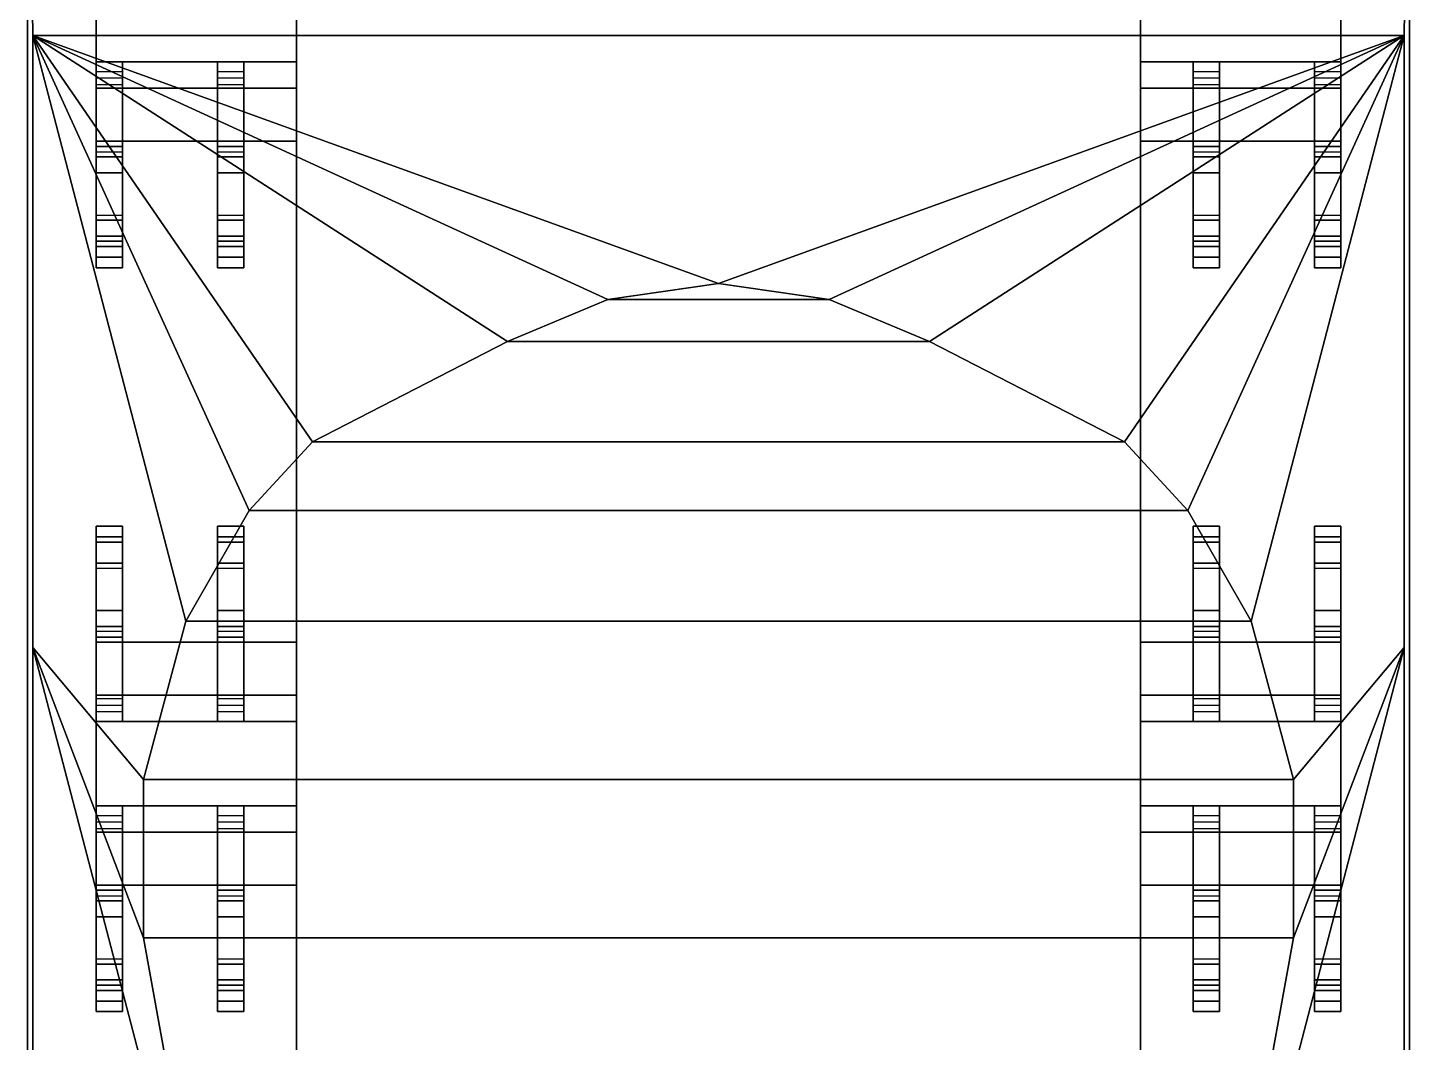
# Model space of a CAD drawing. Extents: x -1.31 to 1.31, y -3.08 to 2.74.
# Drawn here: x -1.31 to 1.31, y -0.358 to 1.565 of the extents above; entities that cross this region are included whole.
import ezdxf

# ---------------------------------------------------------------- set-up
doc = ezdxf.new("R2010")
doc.units = 0
doc.layers.get('0').update_dxf_attribs({"linetype": 'CONTINUOUS'})
doc.layers.add('BOGIE', color=5, linetype='CONTINUOUS')

msp = doc.modelspace()

# ---------------------------------------------------------------- linework, layer by layer
for points in [[(-1.31, 2.28, 1.12), (-1.31, -2.85, 1.12), (-1.3, -2.75, 1.4), (-1.3, 1.55, 1.79)], [(1.31, 2.28, 1.12), (-1.31, 2.28, 1.12), (-1.3, 1.55, 1.79), (1.3, 1.55, 1.79)], [(-0.8, 2.28, 1.12), (-0.8, -2.85, 1.12), (-1.31, -2.85, 1.12), (-1.31, 2.28, 1.12)], [(-0.8, 2.28, 0.45), (-0.8, -2.47, 0.45), (-0.8, -2.47, 1.12), (-0.8, 2.28, 1.12)], [(0.8, 2.28, 0.45), (0.8, -2.47, 0.45), (-0.8, -2.47, 0.45), (-0.8, 2.28, 0.45)], [(0.8, -2.47, 1.12), (0.8, -2.47, 0.45), (0.8, 2.28, 0.45), (0.8, 2.28, 1.12)], [(1.31, 2.28, 1.12), (1.31, -2.85, 1.12), (0.8, -2.85, 1.12), (0.8, 2.28, 1.12)], [(1.3, -2.75, 1.4), (1.31, -2.85, 1.12), (1.31, 2.28, 1.12), (1.3, 1.55, 1.79)], [(-1.3, 1.55, 1.79), (-1.3, -2.75, 1.4), (-1.3, -2.75, 1.4), (-1.3, 0.39, 1.79)], [(0, 1.08, 1.79), (0, 1.08, 1.79), (1.3, 1.55, 1.79), (-1.3, 1.55, 1.79)], [(-1.3, 1.55, 1.79), (-1.3, 0.39, 1.79), (-1.09, 0.14, 1.79), (-1.01, 0.44, 1.79)], [(-1.3, 1.55, 1.79), (-1.3, 1.55, 1.79), (-1.01, 0.44, 1.79), (-0.89, 0.65, 1.79)], [(-1.3, 1.55, 1.79), (-1.3, 1.55, 1.79), (-0.89, 0.65, 1.79), (-0.77, 0.78, 1.79)], [(-1.3, 1.55, 1.79), (-1.3, 1.55, 1.79), (-0.77, 0.78, 1.79), (-0.4, 0.97, 1.79)], [(-1.3, 1.55, 1.79), (-1.3, 1.55, 1.79), (-0.4, 0.97, 1.79), (-0.21, 1.05, 1.79)], [(-1.3, 1.55, 1.79), (-1.3, 1.55, 1.79), (-0.21, 1.05, 1.79), (0, 1.08, 1.79)], [(0, 1.08, 1.79), (0.21, 1.05, 1.79), (1.3, 1.55, 1.79)], [(0.21, 1.05, 1.79), (0.4, 0.97, 1.79), (1.3, 1.55, 1.79)], [(0.4, 0.97, 1.79), (0.77, 0.78, 1.79), (1.3, 1.55, 1.79)], [(0.77, 0.78, 1.79), (0.89, 0.65, 1.79), (1.3, 1.55, 1.79)], [(0.89, 0.65, 1.79), (1.01, 0.44, 1.79), (1.3, 1.55, 1.79)], [(1.01, 0.44, 1.79), (1.09, 0.14, 1.79), (1.3, 0.39, 1.79), (1.3, 1.55, 1.79)], [(1.3, -2.75, 1.4), (1.3, -2.75, 1.4), (1.3, 1.55, 1.79), (1.3, 0.39, 1.79)], [(0, 1.08, 1.79), (-0.21, 1.05, 1.79), (-0.21, 1.05, 1.86), (0, 1.08, 1.86)], [(0, 1.08, 1.86), (-0.21, 1.05, 1.86), (0.21, 1.05, 1.86), (0, 1.08, 1.86)], [(0, 1.08, 1.86), (0.21, 1.05, 1.86), (0.21, 1.05, 1.79), (0, 1.08, 1.79)], [(-0.21, 1.05, 1.79), (-0.4, 0.97, 1.79), (-0.4, 0.97, 1.86), (-0.21, 1.05, 1.86)], [(-0.21, 1.05, 1.86), (-0.4, 0.97, 1.86), (0.4, 0.97, 1.86), (0.21, 1.05, 1.86)], [(0.21, 1.05, 1.86), (0.4, 0.97, 1.86), (0.4, 0.97, 1.79), (0.21, 1.05, 1.79)], [(-0.4, 0.97, 1.79), (-0.77, 0.78, 1.79), (-0.77, 0.78, 1.86), (-0.4, 0.97, 1.86)], [(-0.4, 0.97, 1.86), (-0.77, 0.78, 1.86), (0.77, 0.78, 1.86), (0.4, 0.97, 1.86)], [(0.4, 0.97, 1.86), (0.77, 0.78, 1.86), (0.77, 0.78, 1.79), (0.4, 0.97, 1.79)], [(-0.77, 0.78, 1.79), (-0.89, 0.65, 1.79), (-0.89, 0.65, 1.86), (-0.77, 0.78, 1.86)], [(-0.77, 0.78, 1.86), (-0.89, 0.65, 1.86), (0.89, 0.65, 1.86), (0.77, 0.78, 1.86)], [(0.77, 0.78, 1.86), (0.89, 0.65, 1.86), (0.89, 0.65, 1.79), (0.77, 0.78, 1.79)], [(-0.89, 0.65, 1.79), (-1.01, 0.44, 1.79), (-1.01, 0.44, 1.86), (-0.89, 0.65, 1.86)], [(-0.89, 0.65, 1.86), (-1.01, 0.44, 1.86), (1.01, 0.44, 1.86), (0.89, 0.65, 1.86)], [(0.89, 0.65, 1.86), (1.01, 0.44, 1.86), (1.01, 0.44, 1.79), (0.89, 0.65, 1.79)], [(-1.01, 0.44, 1.79), (-1.09, 0.14, 1.79), (-1.09, 0.14, 1.86), (-1.01, 0.44, 1.86)], [(-1.01, 0.44, 1.86), (-1.09, 0.14, 1.86), (1.09, 0.14, 1.86), (1.01, 0.44, 1.86)], [(1.01, 0.44, 1.86), (1.09, 0.14, 1.86), (1.09, 0.14, 1.79), (1.01, 0.44, 1.79)], [(-1.3, 0.39, 1.79), (-1.3, -2.75, 1.4), (-0.8, -2.7, 1.56), (-0.94, -0.99, 1.74)], [(-1.3, 0.39, 1.79), (-1.3, 0.39, 1.79), (-0.94, -0.99, 1.74), (-1.09, -0.16, 1.79)], [(-1.3, 0.39, 1.79), (-1.3, 0.39, 1.79), (-1.09, -0.16, 1.79), (-1.09, 0.14, 1.79)], [(0.94, -0.99, 1.74), (0.8, -2.7, 1.56), (1.3, -2.75, 1.4), (1.3, 0.39, 1.79)], [(1.09, -0.16, 1.79), (0.94, -0.99, 1.74), (1.3, 0.39, 1.79)], [(1.09, 0.14, 1.79), (1.09, -0.16, 1.79), (1.3, 0.39, 1.79)], [(-1.09, 0.14, 1.79), (-1.09, -0.16, 1.79), (-1.09, -0.16, 1.86), (-1.09, 0.14, 1.86)], [(-1.09, 0.14, 1.86), (-1.09, -0.16, 1.86), (1.09, -0.16, 1.86), (1.09, 0.14, 1.86)], [(1.09, 0.14, 1.86), (1.09, -0.16, 1.86), (1.09, -0.16, 1.79), (1.09, 0.14, 1.79)], [(-1.09, -0.16, 1.79), (-0.94, -0.99, 1.74), (-0.94, -0.99, 1.86), (-1.09, -0.16, 1.86)], [(-1.09, -0.16, 1.86), (-0.94, -0.99, 1.86), (0.94, -0.99, 1.86), (1.09, -0.16, 1.86)], [(1.09, -0.16, 1.86), (0.94, -0.99, 1.86), (0.94, -0.99, 1.74), (1.09, -0.16, 1.79)]]:
    msp.add_3dface(points)
at = {"layer": 'BOGIE'}
for points in [[(-0.8, 1.35, 0.83), (-0.8, 1.81, 0.83), (-1.18, 1.81, 0.83), (-1.18, 1.35, 0.83)], [(0.8, 1.81, 0.83), (0.8, 1.35, 0.83), (1.18, 1.35, 0.83), (1.18, 1.81, 0.83)], [(-1.18, 1.71, 0.59), (-1.18, 1.66, 0.36), (-1.18, 1.5, 0.36), (-1.18, 1.45, 0.59)], [(-1.18, 1.71, 0.59), (-1.18, 1.45, 0.59), (-1.18, 1.45, 0.83), (-1.18, 1.71, 0.83)], [(1.18, 1.45, 0.59), (1.18, 1.5, 0.36), (1.18, 1.66, 0.36), (1.18, 1.71, 0.59)], [(1.18, 1.45, 0.59), (1.18, 1.71, 0.59), (1.18, 1.71, 0.83), (1.18, 1.45, 0.83)], [(-1.18, 1.5, 0.36), (-1.18, 1.66, 0.36), (-0.8, 1.66, 0.36), (-0.8, 1.5, 0.36)], [(1.18, 1.66, 0.36), (1.18, 1.5, 0.36), (0.8, 1.5, 0.36), (0.8, 1.66, 0.36)], [(-1.18, 1.45, 0.59), (-1.18, 1.5, 0.36), (-0.8, 1.5, 0.36), (-0.8, 1.45, 0.59)], [(-1.18, 1.4811, 0.4469), (-1.18, 1.5, 0.36), (-1.18, 1.2, 0.26), (-1.18, 1.15, 0.33)], [(-1.18, 1.2, 0.26), (-1.18, 1.5, 0.36), (-1.13, 1.5, 0.36), (-1.13, 1.2, 0.26)], [(-1.13, 1.2, 0.26), (-1.13, 1.5, 0.36), (-1.13, 1.4811, 0.4469), (-1.13, 1.15, 0.33)], [(-0.95, 1.2, 0.26), (-0.95, 1.5, 0.36), (-0.9, 1.5, 0.36), (-0.9, 1.2, 0.26)], [(-0.95, 1.4811, 0.4469), (-0.95, 1.5, 0.36), (-0.95, 1.2, 0.26), (-0.95, 1.15, 0.33)], [(-0.9, 1.2, 0.26), (-0.9, 1.5, 0.36), (-0.9, 1.4811, 0.4469), (-0.9, 1.15, 0.33)], [(0.8, 1.45, 0.59), (0.8, 1.5, 0.36), (1.18, 1.5, 0.36), (1.18, 1.45, 0.59)], [(0.9, 1.4811, 0.4469), (0.9, 1.5, 0.36), (0.9, 1.2, 0.26), (0.9, 1.15, 0.33)], [(0.9, 1.2, 0.26), (0.9, 1.5, 0.36), (0.95, 1.5, 0.36), (0.95, 1.2, 0.26)], [(0.95, 1.2, 0.26), (0.95, 1.5, 0.36), (0.95, 1.4811, 0.4469), (0.95, 1.15, 0.33)], [(1.13, 1.4811, 0.4469), (1.13, 1.5, 0.36), (1.13, 1.2, 0.26), (1.13, 1.15, 0.33)], [(1.13, 1.2, 0.26), (1.13, 1.5, 0.36), (1.18, 1.5, 0.36), (1.18, 1.2, 0.26)], [(1.18, 1.2, 0.26), (1.18, 1.5, 0.36), (1.18, 1.4811, 0.4469), (1.18, 1.15, 0.33)], [(-1.13, 1.15, 0.33), (-1.13, 1.4811, 0.4469), (-1.18, 1.4811, 0.4469), (-1.18, 1.15, 0.33)], [(-1.18, 1.34, 0.45), (-1.18, 1.4696, 0.4998), (-1.13, 1.4696, 0.4998), (-1.13, 1.34, 0.45)], [(-1.18, 1.4568, 0.5589), (-1.18, 1.4696, 0.4998), (-1.18, 1.34, 0.45), (-1.18, 1.29, 0.5)], [(-1.13, 1.34, 0.45), (-1.13, 1.4696, 0.4998), (-1.13, 1.4568, 0.5589), (-1.13, 1.29, 0.5)], [(-0.9, 1.15, 0.33), (-0.9, 1.4811, 0.4469), (-0.95, 1.4811, 0.4469), (-0.95, 1.15, 0.33)], [(-0.95, 1.4568, 0.5589), (-0.95, 1.4696, 0.4998), (-0.95, 1.34, 0.45), (-0.95, 1.29, 0.5)], [(-0.95, 1.34, 0.45), (-0.95, 1.4696, 0.4998), (-0.9, 1.4696, 0.4998), (-0.9, 1.34, 0.45)], [(-0.9, 1.34, 0.45), (-0.9, 1.4696, 0.4998), (-0.9, 1.4568, 0.5589), (-0.9, 1.29, 0.5)], [(0.95, 1.15, 0.33), (0.95, 1.4811, 0.4469), (0.9, 1.4811, 0.4469), (0.9, 1.15, 0.33)], [(0.9, 1.34, 0.45), (0.9, 1.4696, 0.4998), (0.95, 1.4696, 0.4998), (0.95, 1.34, 0.45)], [(0.9, 1.4568, 0.5589), (0.9, 1.4696, 0.4998), (0.9, 1.34, 0.45), (0.9, 1.29, 0.5)], [(0.95, 1.34, 0.45), (0.95, 1.4696, 0.4998), (0.95, 1.4568, 0.5589), (0.95, 1.29, 0.5)], [(1.18, 1.15, 0.33), (1.18, 1.4811, 0.4469), (1.13, 1.4811, 0.4469), (1.13, 1.15, 0.33)], [(1.13, 1.34, 0.45), (1.13, 1.4696, 0.4998), (1.18, 1.4696, 0.4998), (1.18, 1.34, 0.45)], [(1.13, 1.4568, 0.5589), (1.13, 1.4696, 0.4998), (1.13, 1.34, 0.45), (1.13, 1.29, 0.5)], [(1.18, 1.34, 0.45), (1.18, 1.4696, 0.4998), (1.18, 1.4568, 0.5589), (1.18, 1.29, 0.5)], [(-1.13, 1.29, 0.5), (-1.13, 1.4568, 0.5589), (-1.18, 1.4568, 0.5589), (-1.18, 1.29, 0.5)], [(-1.18, 1.45, 0.83), (-1.18, 1.45, 0.62), (-1.18, 1.35, 0.67), (-1.18, 1.35, 0.83)], [(-1.18, 1.35, 0.67), (-1.18, 1.45, 0.62), (-0.8, 1.45, 0.62), (-0.8, 1.35, 0.67)], [(-1.18, 1.45, 0.62), (-1.18, 1.45, 0.59), (-0.8, 1.45, 0.59), (-0.8, 1.45, 0.62)], [(-0.9, 1.29, 0.5), (-0.9, 1.4568, 0.5589), (-0.95, 1.4568, 0.5589), (-0.95, 1.29, 0.5)], [(0.8, 1.35, 0.67), (0.8, 1.45, 0.62), (1.18, 1.45, 0.62), (1.18, 1.35, 0.67)], [(0.8, 1.45, 0.62), (0.8, 1.45, 0.59), (1.18, 1.45, 0.59), (1.18, 1.45, 0.62)], [(0.95, 1.29, 0.5), (0.95, 1.4568, 0.5589), (0.9, 1.4568, 0.5589), (0.9, 1.29, 0.5)], [(1.18, 1.29, 0.5), (1.18, 1.4568, 0.5589), (1.13, 1.4568, 0.5589), (1.13, 1.29, 0.5)], [(1.18, 1.35, 0.67), (1.18, 1.45, 0.62), (1.18, 1.45, 0.83), (1.18, 1.35, 0.83)], [(-1.18, 1.35, 0.84), (-1.18, 1.35, 0.82), (-1.18, 1.11, 0.82), (-1.18, 1.11, 0.84)], [(-1.13, 1.17, 0.82), (-1.13, 1.35, 0.73), (-1.18, 1.35, 0.73), (-1.18, 1.17, 0.82)], [(-1.18, 1.17, 0.82), (-1.18, 1.35, 0.82), (-1.13, 1.35, 0.82), (-1.13, 1.17, 0.82)], [(-1.18, 1.35, 0.73), (-1.18, 1.35, 0.67), (-1.18, 1.11, 0.82), (-1.18, 1.17, 0.82)], [(-1.18, 1.35, 0.83), (-1.18, 1.35, 0.67), (-0.8, 1.35, 0.67), (-0.8, 1.35, 0.83)], [(-1.13, 1.11, 0.84), (-1.13, 1.35, 0.84), (-1.18, 1.35, 0.84), (-1.18, 1.11, 0.84)], [(-1.18, 1.11, 0.82), (-1.18, 1.3496, 0.67), (-1.13, 1.3496, 0.67), (-1.13, 1.11, 0.82)], [(-1.18, 1.29, 0.5), (-1.18, 1.34, 0.45), (-1.18, 1.32, 0.42), (-1.18, 1.2, 0.44)], [(-1.18, 1.32, 0.42), (-1.18, 1.34, 0.45), (-1.13, 1.34, 0.45), (-1.13, 1.32, 0.42)], [(-1.13, 1.11, 0.82), (-1.13, 1.35, 0.82), (-1.13, 1.35, 0.84), (-1.13, 1.11, 0.84)], [(-1.13, 1.11, 0.82), (-1.13, 1.35, 0.67), (-1.13, 1.35, 0.73), (-1.13, 1.17, 0.82)], [(-1.13, 1.32, 0.42), (-1.13, 1.34, 0.45), (-1.13, 1.29, 0.5), (-1.13, 1.2, 0.44)], [(-0.95, 1.35, 0.84), (-0.95, 1.35, 0.82), (-0.95, 1.11, 0.82), (-0.95, 1.11, 0.84)], [(-0.95, 1.17, 0.82), (-0.95, 1.35, 0.82), (-0.9, 1.35, 0.82), (-0.9, 1.17, 0.82)], [(-0.9, 1.17, 0.82), (-0.9, 1.35, 0.73), (-0.95, 1.35, 0.73), (-0.95, 1.17, 0.82)], [(-0.95, 1.35, 0.73), (-0.95, 1.35, 0.67), (-0.95, 1.11, 0.82), (-0.95, 1.17, 0.82)], [(-0.9, 1.11, 0.84), (-0.9, 1.35, 0.84), (-0.95, 1.35, 0.84), (-0.95, 1.11, 0.84)], [(-0.95, 1.11, 0.82), (-0.95, 1.3496, 0.67), (-0.9, 1.3496, 0.67), (-0.9, 1.11, 0.82)], [(-0.95, 1.29, 0.5), (-0.95, 1.34, 0.45), (-0.95, 1.32, 0.42), (-0.95, 1.2, 0.44)], [(-0.95, 1.32, 0.42), (-0.95, 1.34, 0.45), (-0.9, 1.34, 0.45), (-0.9, 1.32, 0.42)], [(-0.9, 1.11, 0.82), (-0.9, 1.35, 0.82), (-0.9, 1.35, 0.84), (-0.9, 1.11, 0.84)], [(-0.9, 1.11, 0.82), (-0.9, 1.35, 0.67), (-0.9, 1.35, 0.73), (-0.9, 1.17, 0.82)], [(-0.9, 1.32, 0.42), (-0.9, 1.34, 0.45), (-0.9, 1.29, 0.5), (-0.9, 1.2, 0.44)], [(0.8, 1.35, 0.83), (0.8, 1.35, 0.67), (1.18, 1.35, 0.67), (1.18, 1.35, 0.83)], [(0.9, 1.35, 0.84), (0.9, 1.35, 0.82), (0.9, 1.11, 0.82), (0.9, 1.11, 0.84)], [(0.9, 1.17, 0.82), (0.9, 1.35, 0.82), (0.95, 1.35, 0.82), (0.95, 1.17, 0.82)], [(0.95, 1.17, 0.82), (0.95, 1.35, 0.73), (0.9, 1.35, 0.73), (0.9, 1.17, 0.82)], [(0.9, 1.35, 0.73), (0.9, 1.35, 0.67), (0.9, 1.11, 0.82), (0.9, 1.17, 0.82)], [(0.95, 1.11, 0.84), (0.95, 1.35, 0.84), (0.9, 1.35, 0.84), (0.9, 1.11, 0.84)], [(0.9, 1.11, 0.82), (0.9, 1.3496, 0.67), (0.95, 1.3496, 0.67), (0.95, 1.11, 0.82)], [(0.9, 1.29, 0.5), (0.9, 1.34, 0.45), (0.9, 1.32, 0.42), (0.9, 1.2, 0.44)], [(0.9, 1.32, 0.42), (0.9, 1.34, 0.45), (0.95, 1.34, 0.45), (0.95, 1.32, 0.42)], [(0.95, 1.11, 0.82), (0.95, 1.35, 0.82), (0.95, 1.35, 0.84), (0.95, 1.11, 0.84)], [(0.95, 1.11, 0.82), (0.95, 1.35, 0.67), (0.95, 1.35, 0.73), (0.95, 1.17, 0.82)], [(0.95, 1.32, 0.42), (0.95, 1.34, 0.45), (0.95, 1.29, 0.5), (0.95, 1.2, 0.44)], [(1.13, 1.35, 0.73), (1.13, 1.35, 0.67), (1.13, 1.11, 0.82), (1.13, 1.17, 0.82)], [(1.18, 1.17, 0.82), (1.18, 1.35, 0.73), (1.13, 1.35, 0.73), (1.13, 1.17, 0.82)], [(1.13, 1.17, 0.82), (1.13, 1.35, 0.82), (1.18, 1.35, 0.82), (1.18, 1.17, 0.82)], [(1.13, 1.35, 0.84), (1.13, 1.35, 0.82), (1.13, 1.11, 0.82), (1.13, 1.11, 0.84)], [(1.18, 1.11, 0.84), (1.18, 1.35, 0.84), (1.13, 1.35, 0.84), (1.13, 1.11, 0.84)], [(1.13, 1.11, 0.82), (1.13, 1.3496, 0.67), (1.18, 1.3496, 0.67), (1.18, 1.11, 0.82)], [(1.13, 1.29, 0.5), (1.13, 1.34, 0.45), (1.13, 1.32, 0.42), (1.13, 1.2, 0.44)], [(1.13, 1.32, 0.42), (1.13, 1.34, 0.45), (1.18, 1.34, 0.45), (1.18, 1.32, 0.42)], [(1.18, 1.11, 0.82), (1.18, 1.35, 0.67), (1.18, 1.35, 0.73), (1.18, 1.17, 0.82)], [(1.18, 1.11, 0.82), (1.18, 1.35, 0.82), (1.18, 1.35, 0.84), (1.18, 1.11, 0.84)], [(1.18, 1.32, 0.42), (1.18, 1.34, 0.45), (1.18, 1.29, 0.5), (1.18, 1.2, 0.44)], [(-1.18, 1.3289, 0.3932), (-1.18, 1.32, 0.42), (-1.13, 1.32, 0.42), (-1.13, 1.3289, 0.3932)], [(-1.18, 1.2, 0.44), (-1.18, 1.32, 0.42), (-1.18, 1.3289, 0.3932), (-1.18, 1.2099, 0.3511)], [(-1.13, 1.3289, 0.3932), (-1.13, 1.32, 0.42), (-1.13, 1.2, 0.44), (-1.13, 1.2099, 0.3511)], [(-0.95, 1.2, 0.44), (-0.95, 1.32, 0.42), (-0.95, 1.3289, 0.3932), (-0.95, 1.2099, 0.3511)], [(-0.95, 1.3289, 0.3932), (-0.95, 1.32, 0.42), (-0.9, 1.32, 0.42), (-0.9, 1.3289, 0.3932)], [(-0.9, 1.3289, 0.3932), (-0.9, 1.32, 0.42), (-0.9, 1.2, 0.44), (-0.9, 1.2099, 0.3511)], [(0.9, 1.3289, 0.3932), (0.9, 1.32, 0.42), (0.95, 1.32, 0.42), (0.95, 1.3289, 0.3932)], [(0.9, 1.2, 0.44), (0.9, 1.32, 0.42), (0.9, 1.3289, 0.3932), (0.9, 1.2099, 0.3511)], [(0.95, 1.3289, 0.3932), (0.95, 1.32, 0.42), (0.95, 1.2, 0.44), (0.95, 1.2099, 0.3511)], [(1.13, 1.3289, 0.3932), (1.13, 1.32, 0.42), (1.18, 1.32, 0.42), (1.18, 1.3289, 0.3932)], [(1.13, 1.2, 0.44), (1.13, 1.32, 0.42), (1.13, 1.3289, 0.3932), (1.13, 1.2099, 0.3511)], [(1.18, 1.3289, 0.3932), (1.18, 1.32, 0.42), (1.18, 1.2, 0.44), (1.18, 1.2099, 0.3511)], [(-1.13, 1.2, 0.44), (-1.13, 1.29, 0.5), (-1.18, 1.29, 0.5), (-1.18, 1.2, 0.44)], [(-0.9, 1.2, 0.44), (-0.9, 1.29, 0.5), (-0.95, 1.29, 0.5), (-0.95, 1.2, 0.44)], [(0.95, 1.2, 0.44), (0.95, 1.29, 0.5), (0.9, 1.29, 0.5), (0.9, 1.2, 0.44)], [(1.18, 1.2, 0.44), (1.18, 1.29, 0.5), (1.13, 1.29, 0.5), (1.13, 1.2, 0.44)], [(-1.13, 1.2099, 0.3511), (-1.13, 1.2, 0.44), (-1.18, 1.2, 0.44), (-1.18, 1.2099, 0.3511)], [(-0.9, 1.2099, 0.3511), (-0.9, 1.2, 0.44), (-0.95, 1.2, 0.44), (-0.95, 1.2099, 0.3511)], [(0.95, 1.2099, 0.3511), (0.95, 1.2, 0.44), (0.9, 1.2, 0.44), (0.9, 1.2099, 0.3511)], [(1.18, 1.2099, 0.3511), (1.18, 1.2, 0.44), (1.13, 1.2, 0.44), (1.13, 1.2099, 0.3511)], [(-1.18, 1.15, 0.33), (-1.18, 1.2, 0.26), (-1.18, 1.16, 0.26), (-1.18, 1.13, 0.3)], [(-1.18, 1.16, 0.26), (-1.18, 1.2, 0.26), (-1.13, 1.2, 0.26), (-1.13, 1.16, 0.26)], [(-1.13, 1.16, 0.26), (-1.13, 1.2, 0.26), (-1.13, 1.15, 0.33), (-1.13, 1.13, 0.3)], [(-0.95, 1.15, 0.33), (-0.95, 1.2, 0.26), (-0.95, 1.16, 0.26), (-0.95, 1.13, 0.3)], [(-0.95, 1.16, 0.26), (-0.95, 1.2, 0.26), (-0.9, 1.2, 0.26), (-0.9, 1.16, 0.26)], [(-0.9, 1.16, 0.26), (-0.9, 1.2, 0.26), (-0.9, 1.15, 0.33), (-0.9, 1.13, 0.3)], [(0.9, 1.15, 0.33), (0.9, 1.2, 0.26), (0.9, 1.16, 0.26), (0.9, 1.13, 0.3)], [(0.9, 1.16, 0.26), (0.9, 1.2, 0.26), (0.95, 1.2, 0.26), (0.95, 1.16, 0.26)], [(0.95, 1.16, 0.26), (0.95, 1.2, 0.26), (0.95, 1.15, 0.33), (0.95, 1.13, 0.3)], [(1.13, 1.15, 0.33), (1.13, 1.2, 0.26), (1.13, 1.16, 0.26), (1.13, 1.13, 0.3)], [(1.13, 1.16, 0.26), (1.13, 1.2, 0.26), (1.18, 1.2, 0.26), (1.18, 1.16, 0.26)], [(1.18, 1.16, 0.26), (1.18, 1.2, 0.26), (1.18, 1.15, 0.33), (1.18, 1.13, 0.3)], [(-1.18, 1.13, 0.3), (-1.18, 1.16, 0.26), (-1.13, 1.16, 0.26), (-1.13, 1.13, 0.3)], [(-0.95, 1.13, 0.3), (-0.95, 1.16, 0.26), (-0.9, 1.16, 0.26), (-0.9, 1.13, 0.3)], [(0.9, 1.13, 0.3), (0.9, 1.16, 0.26), (0.95, 1.16, 0.26), (0.95, 1.13, 0.3)], [(1.13, 1.13, 0.3), (1.13, 1.16, 0.26), (1.18, 1.16, 0.26), (1.18, 1.13, 0.3)], [(-1.13, 1.13, 0.3), (-1.13, 1.15, 0.33), (-1.18, 1.15, 0.33), (-1.18, 1.13, 0.3)], [(-0.9, 1.13, 0.3), (-0.9, 1.15, 0.33), (-0.95, 1.15, 0.33), (-0.95, 1.13, 0.3)], [(0.95, 1.13, 0.3), (0.95, 1.15, 0.33), (0.9, 1.15, 0.33), (0.9, 1.13, 0.3)], [(1.18, 1.13, 0.3), (1.18, 1.15, 0.33), (1.13, 1.15, 0.33), (1.13, 1.13, 0.3)], [(-1.13, 1.11, 0.82), (-1.13, 1.11, 0.84), (-1.18, 1.11, 0.84), (-1.18, 1.11, 0.82)], [(-0.9, 1.11, 0.82), (-0.9, 1.11, 0.84), (-0.95, 1.11, 0.84), (-0.95, 1.11, 0.82)], [(0.95, 1.11, 0.82), (0.95, 1.11, 0.84), (0.9, 1.11, 0.84), (0.9, 1.11, 0.82)], [(1.18, 1.11, 0.82), (1.18, 1.11, 0.84), (1.13, 1.11, 0.84), (1.13, 1.11, 0.82)], [(-1.18, 0.59, 0.26), (-1.18, 0.55, 0.26), (-1.18, 0.6, 0.33), (-1.18, 0.62, 0.3)], [(-1.13, 0.62, 0.3), (-1.13, 0.59, 0.26), (-1.18, 0.59, 0.26), (-1.18, 0.62, 0.3)], [(-1.18, 0.62, 0.3), (-1.18, 0.6, 0.33), (-1.13, 0.6, 0.33), (-1.13, 0.62, 0.3)], [(-1.13, 0.6, 0.33), (-1.13, 0.55, 0.26), (-1.13, 0.59, 0.26), (-1.13, 0.62, 0.3)], [(-0.95, 0.59, 0.26), (-0.95, 0.55, 0.26), (-0.95, 0.6, 0.33), (-0.95, 0.62, 0.3)], [(-0.9, 0.62, 0.3), (-0.9, 0.59, 0.26), (-0.95, 0.59, 0.26), (-0.95, 0.62, 0.3)], [(-0.95, 0.62, 0.3), (-0.95, 0.6, 0.33), (-0.9, 0.6, 0.33), (-0.9, 0.62, 0.3)], [(-0.9, 0.6, 0.33), (-0.9, 0.55, 0.26), (-0.9, 0.59, 0.26), (-0.9, 0.62, 0.3)], [(0.95, 0.62, 0.3), (0.95, 0.59, 0.26), (0.9, 0.59, 0.26), (0.9, 0.62, 0.3)], [(0.9, 0.59, 0.26), (0.9, 0.55, 0.26), (0.9, 0.6, 0.33), (0.9, 0.62, 0.3)], [(0.9, 0.62, 0.3), (0.9, 0.6, 0.33), (0.95, 0.6, 0.33), (0.95, 0.62, 0.3)], [(0.95, 0.6, 0.33), (0.95, 0.55, 0.26), (0.95, 0.59, 0.26), (0.95, 0.62, 0.3)], [(1.18, 0.62, 0.3), (1.18, 0.59, 0.26), (1.13, 0.59, 0.26), (1.13, 0.62, 0.3)], [(1.13, 0.59, 0.26), (1.13, 0.55, 0.26), (1.13, 0.6, 0.33), (1.13, 0.62, 0.3)], [(1.13, 0.62, 0.3), (1.13, 0.6, 0.33), (1.18, 0.6, 0.33), (1.18, 0.62, 0.3)], [(1.18, 0.6, 0.33), (1.18, 0.55, 0.26), (1.18, 0.59, 0.26), (1.18, 0.62, 0.3)], [(-1.18, 0.55, 0.26), (-1.18, 0.25, 0.36), (-1.18, 0.2689, 0.4469), (-1.18, 0.6, 0.33)], [(-1.18, 0.6, 0.33), (-1.18, 0.2689, 0.4469), (-1.13, 0.2689, 0.4469), (-1.13, 0.6, 0.33)], [(-1.13, 0.59, 0.26), (-1.13, 0.55, 0.26), (-1.18, 0.55, 0.26), (-1.18, 0.59, 0.26)], [(-1.13, 0.2689, 0.4469), (-1.13, 0.25, 0.36), (-1.13, 0.55, 0.26), (-1.13, 0.6, 0.33)], [(-0.95, 0.55, 0.26), (-0.95, 0.25, 0.36), (-0.95, 0.2689, 0.4469), (-0.95, 0.6, 0.33)], [(-0.95, 0.6, 0.33), (-0.95, 0.2689, 0.4469), (-0.9, 0.2689, 0.4469), (-0.9, 0.6, 0.33)], [(-0.9, 0.59, 0.26), (-0.9, 0.55, 0.26), (-0.95, 0.55, 0.26), (-0.95, 0.59, 0.26)], [(-0.9, 0.2689, 0.4469), (-0.9, 0.25, 0.36), (-0.9, 0.55, 0.26), (-0.9, 0.6, 0.33)], [(0.9, 0.55, 0.26), (0.9, 0.25, 0.36), (0.9, 0.2689, 0.4469), (0.9, 0.6, 0.33)], [(0.9, 0.6, 0.33), (0.9, 0.2689, 0.4469), (0.95, 0.2689, 0.4469), (0.95, 0.6, 0.33)], [(0.95, 0.59, 0.26), (0.95, 0.55, 0.26), (0.9, 0.55, 0.26), (0.9, 0.59, 0.26)], [(0.95, 0.2689, 0.4469), (0.95, 0.25, 0.36), (0.95, 0.55, 0.26), (0.95, 0.6, 0.33)], [(1.13, 0.55, 0.26), (1.13, 0.25, 0.36), (1.13, 0.2689, 0.4469), (1.13, 0.6, 0.33)], [(1.13, 0.6, 0.33), (1.13, 0.2689, 0.4469), (1.18, 0.2689, 0.4469), (1.18, 0.6, 0.33)], [(1.18, 0.59, 0.26), (1.18, 0.55, 0.26), (1.13, 0.55, 0.26), (1.13, 0.59, 0.26)], [(1.18, 0.2689, 0.4469), (1.18, 0.25, 0.36), (1.18, 0.55, 0.26), (1.18, 0.6, 0.33)], [(-1.18, 0.43, 0.42), (-1.18, 0.41, 0.45), (-1.18, 0.46, 0.5), (-1.18, 0.55, 0.44)], [(-1.18, 0.55, 0.44), (-1.18, 0.46, 0.5), (-1.13, 0.46, 0.5), (-1.13, 0.55, 0.44)], [(-1.13, 0.55, 0.26), (-1.13, 0.25, 0.36), (-1.18, 0.25, 0.36), (-1.18, 0.55, 0.26)], [(-1.18, 0.4211, 0.3932), (-1.18, 0.43, 0.42), (-1.18, 0.55, 0.44), (-1.18, 0.5401, 0.3511)], [(-1.18, 0.5401, 0.3511), (-1.18, 0.55, 0.44), (-1.13, 0.55, 0.44), (-1.13, 0.5401, 0.3511)], [(-1.13, 0.46, 0.5), (-1.13, 0.41, 0.45), (-1.13, 0.43, 0.42), (-1.13, 0.55, 0.44)], [(-1.13, 0.55, 0.44), (-1.13, 0.43, 0.42), (-1.13, 0.4211, 0.3932), (-1.13, 0.5401, 0.3511)], [(-0.95, 0.55, 0.44), (-0.95, 0.46, 0.5), (-0.9, 0.46, 0.5), (-0.9, 0.55, 0.44)], [(-0.95, 0.43, 0.42), (-0.95, 0.41, 0.45), (-0.95, 0.46, 0.5), (-0.95, 0.55, 0.44)], [(-0.9, 0.55, 0.26), (-0.9, 0.25, 0.36), (-0.95, 0.25, 0.36), (-0.95, 0.55, 0.26)], [(-0.95, 0.5401, 0.3511), (-0.95, 0.55, 0.44), (-0.9, 0.55, 0.44), (-0.9, 0.5401, 0.3511)], [(-0.95, 0.4211, 0.3932), (-0.95, 0.43, 0.42), (-0.95, 0.55, 0.44), (-0.95, 0.5401, 0.3511)], [(-0.9, 0.46, 0.5), (-0.9, 0.41, 0.45), (-0.9, 0.43, 0.42), (-0.9, 0.55, 0.44)], [(-0.9, 0.55, 0.44), (-0.9, 0.43, 0.42), (-0.9, 0.4211, 0.3932), (-0.9, 0.5401, 0.3511)], [(0.9, 0.43, 0.42), (0.9, 0.41, 0.45), (0.9, 0.46, 0.5), (0.9, 0.55, 0.44)], [(0.9, 0.55, 0.44), (0.9, 0.46, 0.5), (0.95, 0.46, 0.5), (0.95, 0.55, 0.44)], [(0.95, 0.55, 0.26), (0.95, 0.25, 0.36), (0.9, 0.25, 0.36), (0.9, 0.55, 0.26)], [(0.9, 0.4211, 0.3932), (0.9, 0.43, 0.42), (0.9, 0.55, 0.44), (0.9, 0.5401, 0.3511)], [(0.9, 0.5401, 0.3511), (0.9, 0.55, 0.44), (0.95, 0.55, 0.44), (0.95, 0.5401, 0.3511)], [(0.95, 0.46, 0.5), (0.95, 0.41, 0.45), (0.95, 0.43, 0.42), (0.95, 0.55, 0.44)], [(0.95, 0.55, 0.44), (0.95, 0.43, 0.42), (0.95, 0.4211, 0.3932), (0.95, 0.5401, 0.3511)], [(1.13, 0.55, 0.44), (1.13, 0.46, 0.5), (1.18, 0.46, 0.5), (1.18, 0.55, 0.44)], [(1.13, 0.43, 0.42), (1.13, 0.41, 0.45), (1.13, 0.46, 0.5), (1.13, 0.55, 0.44)], [(1.18, 0.55, 0.26), (1.18, 0.25, 0.36), (1.13, 0.25, 0.36), (1.13, 0.55, 0.26)], [(1.13, 0.5401, 0.3511), (1.13, 0.55, 0.44), (1.18, 0.55, 0.44), (1.18, 0.5401, 0.3511)], [(1.13, 0.4211, 0.3932), (1.13, 0.43, 0.42), (1.13, 0.55, 0.44), (1.13, 0.5401, 0.3511)], [(1.18, 0.46, 0.5), (1.18, 0.41, 0.45), (1.18, 0.43, 0.42), (1.18, 0.55, 0.44)], [(1.18, 0.55, 0.44), (1.18, 0.43, 0.42), (1.18, 0.4211, 0.3932), (1.18, 0.5401, 0.3511)], [(-1.18, 0.41, 0.45), (-1.18, 0.2804, 0.4998), (-1.18, 0.2932, 0.5589), (-1.18, 0.46, 0.5)], [(-1.18, 0.46, 0.5), (-1.18, 0.2932, 0.5589), (-1.13, 0.2932, 0.5589), (-1.13, 0.46, 0.5)], [(-1.13, 0.2932, 0.5589), (-1.13, 0.2804, 0.4998), (-1.13, 0.41, 0.45), (-1.13, 0.46, 0.5)], [(-0.95, 0.41, 0.45), (-0.95, 0.2804, 0.4998), (-0.95, 0.2932, 0.5589), (-0.95, 0.46, 0.5)], [(-0.95, 0.46, 0.5), (-0.95, 0.2932, 0.5589), (-0.9, 0.2932, 0.5589), (-0.9, 0.46, 0.5)], [(-0.9, 0.2932, 0.5589), (-0.9, 0.2804, 0.4998), (-0.9, 0.41, 0.45), (-0.9, 0.46, 0.5)], [(0.9, 0.41, 0.45), (0.9, 0.2804, 0.4998), (0.9, 0.2932, 0.5589), (0.9, 0.46, 0.5)], [(0.9, 0.46, 0.5), (0.9, 0.2932, 0.5589), (0.95, 0.2932, 0.5589), (0.95, 0.46, 0.5)], [(0.95, 0.2932, 0.5589), (0.95, 0.2804, 0.4998), (0.95, 0.41, 0.45), (0.95, 0.46, 0.5)], [(1.13, 0.41, 0.45), (1.13, 0.2804, 0.4998), (1.13, 0.2932, 0.5589), (1.13, 0.46, 0.5)], [(1.13, 0.46, 0.5), (1.13, 0.2932, 0.5589), (1.18, 0.2932, 0.5589), (1.18, 0.46, 0.5)], [(1.18, 0.2932, 0.5589), (1.18, 0.2804, 0.4998), (1.18, 0.41, 0.45), (1.18, 0.46, 0.5)], [(-1.13, 0.43, 0.42), (-1.13, 0.41, 0.45), (-1.18, 0.41, 0.45), (-1.18, 0.43, 0.42)], [(-1.13, 0.4211, 0.3932), (-1.13, 0.43, 0.42), (-1.18, 0.43, 0.42), (-1.18, 0.4211, 0.3932)], [(-0.9, 0.4211, 0.3932), (-0.9, 0.43, 0.42), (-0.95, 0.43, 0.42), (-0.95, 0.4211, 0.3932)], [(-0.9, 0.43, 0.42), (-0.9, 0.41, 0.45), (-0.95, 0.41, 0.45), (-0.95, 0.43, 0.42)], [(0.95, 0.43, 0.42), (0.95, 0.41, 0.45), (0.9, 0.41, 0.45), (0.9, 0.43, 0.42)], [(0.95, 0.4211, 0.3932), (0.95, 0.43, 0.42), (0.9, 0.43, 0.42), (0.9, 0.4211, 0.3932)], [(1.18, 0.4211, 0.3932), (1.18, 0.43, 0.42), (1.13, 0.43, 0.42), (1.13, 0.4211, 0.3932)], [(1.18, 0.43, 0.42), (1.18, 0.41, 0.45), (1.13, 0.41, 0.45), (1.13, 0.43, 0.42)], [(-1.13, 0.41, 0.45), (-1.13, 0.2804, 0.4998), (-1.18, 0.2804, 0.4998), (-1.18, 0.41, 0.45)], [(-0.8, 0.4, 0.67), (-0.8, 0.3, 0.62), (-1.18, 0.3, 0.62), (-1.18, 0.4, 0.67)], [(-1.18, 0.4, 0.67), (-1.18, 0.3, 0.62), (-1.18, 0.3, 0.83), (-1.18, 0.4, 0.83)], [(-0.8, 0.4, 0.83), (-0.8, 0.4, 0.67), (-1.18, 0.4, 0.67), (-1.18, 0.4, 0.83)], [(-0.8, -0.06, 0.83), (-0.8, 0.4, 0.83), (-1.18, 0.4, 0.83), (-1.18, -0.06, 0.83)], [(-0.9, 0.41, 0.45), (-0.9, 0.2804, 0.4998), (-0.95, 0.2804, 0.4998), (-0.95, 0.41, 0.45)], [(1.18, 0.4, 0.67), (1.18, 0.3, 0.62), (0.8, 0.3, 0.62), (0.8, 0.4, 0.67)], [(0.8, 0.4, 0.83), (0.8, -0.06, 0.83), (1.18, -0.06, 0.83), (1.18, 0.4, 0.83)], [(1.18, 0.4, 0.83), (1.18, 0.4, 0.67), (0.8, 0.4, 0.67), (0.8, 0.4, 0.83)], [(0.95, 0.41, 0.45), (0.95, 0.2804, 0.4998), (0.9, 0.2804, 0.4998), (0.9, 0.41, 0.45)], [(1.18, 0.41, 0.45), (1.18, 0.2804, 0.4998), (1.13, 0.2804, 0.4998), (1.13, 0.41, 0.45)], [(1.18, 0.3, 0.83), (1.18, 0.3, 0.62), (1.18, 0.4, 0.67), (1.18, 0.4, 0.83)], [(-0.8, 0.3, 0.59), (-0.8, 0.25, 0.36), (-1.18, 0.25, 0.36), (-1.18, 0.3, 0.59)], [(-1.18, 0.3, 0.59), (-1.18, 0.25, 0.36), (-1.18, 0.09, 0.36), (-1.18, 0.04, 0.59)], [(-1.18, 0.3, 0.59), (-1.18, 0.04, 0.59), (-1.18, 0.04, 0.83), (-1.18, 0.3, 0.83)], [(-0.8, 0.3, 0.62), (-0.8, 0.3, 0.59), (-1.18, 0.3, 0.59), (-1.18, 0.3, 0.62)], [(1.18, 0.3, 0.59), (1.18, 0.25, 0.36), (0.8, 0.25, 0.36), (0.8, 0.3, 0.59)], [(1.18, 0.3, 0.62), (1.18, 0.3, 0.59), (0.8, 0.3, 0.59), (0.8, 0.3, 0.62)], [(1.18, 0.04, 0.59), (1.18, 0.09, 0.36), (1.18, 0.25, 0.36), (1.18, 0.3, 0.59)], [(1.18, 0.04, 0.59), (1.18, 0.3, 0.59), (1.18, 0.3, 0.83), (1.18, 0.04, 0.83)], [(-1.18, 0.09, 0.36), (-1.18, 0.25, 0.36), (-0.8, 0.25, 0.36), (-0.8, 0.09, 0.36)], [(1.18, 0.25, 0.36), (1.18, 0.09, 0.36), (0.8, 0.09, 0.36), (0.8, 0.25, 0.36)], [(-1.18, 0.04, 0.59), (-1.18, 0.09, 0.36), (-0.8, 0.09, 0.36), (-0.8, 0.04, 0.59)], [(-1.18, -0.21, 0.26), (-1.18, 0.09, 0.36), (-1.13, 0.09, 0.36), (-1.13, -0.21, 0.26)], [(-1.18, 0.0711, 0.4469), (-1.18, 0.09, 0.36), (-1.18, -0.21, 0.26), (-1.18, -0.26, 0.33)], [(-1.13, -0.21, 0.26), (-1.13, 0.09, 0.36), (-1.13, 0.0711, 0.4469), (-1.13, -0.26, 0.33)], [(-0.95, 0.0711, 0.4469), (-0.95, 0.09, 0.36), (-0.95, -0.21, 0.26), (-0.95, -0.26, 0.33)], [(-0.95, -0.21, 0.26), (-0.95, 0.09, 0.36), (-0.9, 0.09, 0.36), (-0.9, -0.21, 0.26)], [(-0.9, -0.21, 0.26), (-0.9, 0.09, 0.36), (-0.9, 0.0711, 0.4469), (-0.9, -0.26, 0.33)], [(0.8, 0.04, 0.59), (0.8, 0.09, 0.36), (1.18, 0.09, 0.36), (1.18, 0.04, 0.59)], [(0.9, -0.21, 0.26), (0.9, 0.09, 0.36), (0.95, 0.09, 0.36), (0.95, -0.21, 0.26)], [(0.9, 0.0711, 0.4469), (0.9, 0.09, 0.36), (0.9, -0.21, 0.26), (0.9, -0.26, 0.33)], [(0.95, -0.21, 0.26), (0.95, 0.09, 0.36), (0.95, 0.0711, 0.4469), (0.95, -0.26, 0.33)], [(1.13, 0.0711, 0.4469), (1.13, 0.09, 0.36), (1.13, -0.21, 0.26), (1.13, -0.26, 0.33)], [(1.13, -0.21, 0.26), (1.13, 0.09, 0.36), (1.18, 0.09, 0.36), (1.18, -0.21, 0.26)], [(1.18, -0.21, 0.26), (1.18, 0.09, 0.36), (1.18, 0.0711, 0.4469), (1.18, -0.26, 0.33)], [(-1.13, -0.26, 0.33), (-1.13, 0.0711, 0.4469), (-1.18, 0.0711, 0.4469), (-1.18, -0.26, 0.33)], [(-1.18, 0.0468, 0.5589), (-1.18, 0.0596, 0.4998), (-1.18, -0.07, 0.45), (-1.18, -0.12, 0.5)], [(-1.18, -0.07, 0.45), (-1.18, 0.0596, 0.4998), (-1.13, 0.0596, 0.4998), (-1.13, -0.07, 0.45)], [(-1.13, -0.07, 0.45), (-1.13, 0.0596, 0.4998), (-1.13, 0.0468, 0.5589), (-1.13, -0.12, 0.5)], [(-0.9, -0.26, 0.33), (-0.9, 0.0711, 0.4469), (-0.95, 0.0711, 0.4469), (-0.95, -0.26, 0.33)], [(-0.95, -0.07, 0.45), (-0.95, 0.0596, 0.4998), (-0.9, 0.0596, 0.4998), (-0.9, -0.07, 0.45)], [(-0.95, 0.0468, 0.5589), (-0.95, 0.0596, 0.4998), (-0.95, -0.07, 0.45), (-0.95, -0.12, 0.5)], [(-0.9, -0.07, 0.45), (-0.9, 0.0596, 0.4998), (-0.9, 0.0468, 0.5589), (-0.9, -0.12, 0.5)], [(0.95, -0.26, 0.33), (0.95, 0.0711, 0.4469), (0.9, 0.0711, 0.4469), (0.9, -0.26, 0.33)], [(0.9, 0.0468, 0.5589), (0.9, 0.0596, 0.4998), (0.9, -0.07, 0.45), (0.9, -0.12, 0.5)], [(0.9, -0.07, 0.45), (0.9, 0.0596, 0.4998), (0.95, 0.0596, 0.4998), (0.95, -0.07, 0.45)], [(0.95, -0.07, 0.45), (0.95, 0.0596, 0.4998), (0.95, 0.0468, 0.5589), (0.95, -0.12, 0.5)], [(1.18, -0.26, 0.33), (1.18, 0.0711, 0.4469), (1.13, 0.0711, 0.4469), (1.13, -0.26, 0.33)], [(1.13, -0.07, 0.45), (1.13, 0.0596, 0.4998), (1.18, 0.0596, 0.4998), (1.18, -0.07, 0.45)], [(1.13, 0.0468, 0.5589), (1.13, 0.0596, 0.4998), (1.13, -0.07, 0.45), (1.13, -0.12, 0.5)], [(1.18, -0.07, 0.45), (1.18, 0.0596, 0.4998), (1.18, 0.0468, 0.5589), (1.18, -0.12, 0.5)], [(-1.13, -0.12, 0.5), (-1.13, 0.0468, 0.5589), (-1.18, 0.0468, 0.5589), (-1.18, -0.12, 0.5)], [(-1.18, -0.06, 0.67), (-1.18, 0.04, 0.62), (-0.8, 0.04, 0.62), (-0.8, -0.06, 0.67)], [(-1.18, 0.04, 0.83), (-1.18, 0.04, 0.62), (-1.18, -0.06, 0.67), (-1.18, -0.06, 0.83)], [(-1.18, 0.04, 0.62), (-1.18, 0.04, 0.59), (-0.8, 0.04, 0.59), (-0.8, 0.04, 0.62)], [(-0.9, -0.12, 0.5), (-0.9, 0.0468, 0.5589), (-0.95, 0.0468, 0.5589), (-0.95, -0.12, 0.5)], [(0.8, -0.06, 0.67), (0.8, 0.04, 0.62), (1.18, 0.04, 0.62), (1.18, -0.06, 0.67)], [(0.8, 0.04, 0.62), (0.8, 0.04, 0.59), (1.18, 0.04, 0.59), (1.18, 0.04, 0.62)], [(0.95, -0.12, 0.5), (0.95, 0.0468, 0.5589), (0.9, 0.0468, 0.5589), (0.9, -0.12, 0.5)], [(1.18, -0.12, 0.5), (1.18, 0.0468, 0.5589), (1.13, 0.0468, 0.5589), (1.13, -0.12, 0.5)], [(1.18, -0.06, 0.67), (1.18, 0.04, 0.62), (1.18, 0.04, 0.83), (1.18, -0.06, 0.83)], [(-1.18, -0.06, 0.84), (-1.18, -0.06, 0.82), (-1.18, -0.3, 0.82), (-1.18, -0.3, 0.84)], [(-1.18, -0.06, 0.73), (-1.18, -0.06, 0.67), (-1.18, -0.3, 0.82), (-1.18, -0.24, 0.82)], [(-1.18, -0.24, 0.82), (-1.18, -0.06, 0.82), (-1.13, -0.06, 0.82), (-1.13, -0.24, 0.82)], [(-1.13, -0.24, 0.82), (-1.13, -0.06, 0.73), (-1.18, -0.06, 0.73), (-1.18, -0.24, 0.82)], [(-1.18, -0.06, 0.83), (-1.18, -0.06, 0.67), (-0.8, -0.06, 0.67), (-0.8, -0.06, 0.83)], [(-1.13, -0.3, 0.84), (-1.13, -0.06, 0.84), (-1.18, -0.06, 0.84), (-1.18, -0.3, 0.84)], [(-1.18, -0.3, 0.82), (-1.18, -0.0604, 0.67), (-1.13, -0.0604, 0.67), (-1.13, -0.3, 0.82)], [(-1.18, -0.12, 0.5), (-1.18, -0.07, 0.45), (-1.18, -0.09, 0.42), (-1.18, -0.21, 0.44)], [(-1.18, -0.09, 0.42), (-1.18, -0.07, 0.45), (-1.13, -0.07, 0.45), (-1.13, -0.09, 0.42)], [(-1.13, -0.3, 0.82), (-1.13, -0.06, 0.82), (-1.13, -0.06, 0.84), (-1.13, -0.3, 0.84)], [(-1.13, -0.3, 0.82), (-1.13, -0.06, 0.67), (-1.13, -0.06, 0.73), (-1.13, -0.24, 0.82)], [(-1.13, -0.09, 0.42), (-1.13, -0.07, 0.45), (-1.13, -0.12, 0.5), (-1.13, -0.21, 0.44)], [(-0.95, -0.06, 0.84), (-0.95, -0.06, 0.82), (-0.95, -0.3, 0.82), (-0.95, -0.3, 0.84)], [(-0.95, -0.06, 0.73), (-0.95, -0.06, 0.67), (-0.95, -0.3, 0.82), (-0.95, -0.24, 0.82)], [(-0.9, -0.24, 0.82), (-0.9, -0.06, 0.73), (-0.95, -0.06, 0.73), (-0.95, -0.24, 0.82)], [(-0.95, -0.24, 0.82), (-0.95, -0.06, 0.82), (-0.9, -0.06, 0.82), (-0.9, -0.24, 0.82)], [(-0.9, -0.3, 0.84), (-0.9, -0.06, 0.84), (-0.95, -0.06, 0.84), (-0.95, -0.3, 0.84)], [(-0.95, -0.3, 0.82), (-0.95, -0.0604, 0.67), (-0.9, -0.0604, 0.67), (-0.9, -0.3, 0.82)], [(-0.95, -0.12, 0.5), (-0.95, -0.07, 0.45), (-0.95, -0.09, 0.42), (-0.95, -0.21, 0.44)], [(-0.95, -0.09, 0.42), (-0.95, -0.07, 0.45), (-0.9, -0.07, 0.45), (-0.9, -0.09, 0.42)], [(-0.9, -0.3, 0.82), (-0.9, -0.06, 0.82), (-0.9, -0.06, 0.84), (-0.9, -0.3, 0.84)], [(-0.9, -0.3, 0.82), (-0.9, -0.06, 0.67), (-0.9, -0.06, 0.73), (-0.9, -0.24, 0.82)], [(-0.9, -0.09, 0.42), (-0.9, -0.07, 0.45), (-0.9, -0.12, 0.5), (-0.9, -0.21, 0.44)], [(0.8, -0.06, 0.83), (0.8, -0.06, 0.67), (1.18, -0.06, 0.67), (1.18, -0.06, 0.83)], [(0.9, -0.06, 0.84), (0.9, -0.06, 0.82), (0.9, -0.3, 0.82), (0.9, -0.3, 0.84)], [(0.95, -0.24, 0.82), (0.95, -0.06, 0.73), (0.9, -0.06, 0.73), (0.9, -0.24, 0.82)], [(0.9, -0.24, 0.82), (0.9, -0.06, 0.82), (0.95, -0.06, 0.82), (0.95, -0.24, 0.82)], [(0.9, -0.06, 0.73), (0.9, -0.06, 0.67), (0.9, -0.3, 0.82), (0.9, -0.24, 0.82)], [(0.95, -0.3, 0.84), (0.95, -0.06, 0.84), (0.9, -0.06, 0.84), (0.9, -0.3, 0.84)], [(0.9, -0.3, 0.82), (0.9, -0.0604, 0.67), (0.95, -0.0604, 0.67), (0.95, -0.3, 0.82)], [(0.9, -0.12, 0.5), (0.9, -0.07, 0.45), (0.9, -0.09, 0.42), (0.9, -0.21, 0.44)], [(0.9, -0.09, 0.42), (0.9, -0.07, 0.45), (0.95, -0.07, 0.45), (0.95, -0.09, 0.42)], [(0.95, -0.3, 0.82), (0.95, -0.06, 0.82), (0.95, -0.06, 0.84), (0.95, -0.3, 0.84)], [(0.95, -0.3, 0.82), (0.95, -0.06, 0.67), (0.95, -0.06, 0.73), (0.95, -0.24, 0.82)], [(0.95, -0.09, 0.42), (0.95, -0.07, 0.45), (0.95, -0.12, 0.5), (0.95, -0.21, 0.44)], [(1.13, -0.06, 0.84), (1.13, -0.06, 0.82), (1.13, -0.3, 0.82), (1.13, -0.3, 0.84)], [(1.13, -0.24, 0.82), (1.13, -0.06, 0.82), (1.18, -0.06, 0.82), (1.18, -0.24, 0.82)], [(1.18, -0.24, 0.82), (1.18, -0.06, 0.73), (1.13, -0.06, 0.73), (1.13, -0.24, 0.82)], [(1.13, -0.06, 0.73), (1.13, -0.06, 0.67), (1.13, -0.3, 0.82), (1.13, -0.24, 0.82)], [(1.18, -0.3, 0.84), (1.18, -0.06, 0.84), (1.13, -0.06, 0.84), (1.13, -0.3, 0.84)], [(1.13, -0.3, 0.82), (1.13, -0.0604, 0.67), (1.18, -0.0604, 0.67), (1.18, -0.3, 0.82)], [(1.13, -0.12, 0.5), (1.13, -0.07, 0.45), (1.13, -0.09, 0.42), (1.13, -0.21, 0.44)], [(1.13, -0.09, 0.42), (1.13, -0.07, 0.45), (1.18, -0.07, 0.45), (1.18, -0.09, 0.42)], [(1.18, -0.3, 0.82), (1.18, -0.06, 0.82), (1.18, -0.06, 0.84), (1.18, -0.3, 0.84)], [(1.18, -0.3, 0.82), (1.18, -0.06, 0.67), (1.18, -0.06, 0.73), (1.18, -0.24, 0.82)], [(1.18, -0.09, 0.42), (1.18, -0.07, 0.45), (1.18, -0.12, 0.5), (1.18, -0.21, 0.44)], [(-1.18, -0.21, 0.44), (-1.18, -0.09, 0.42), (-1.18, -0.0811, 0.3932), (-1.18, -0.2001, 0.3511)], [(-1.18, -0.0811, 0.3932), (-1.18, -0.09, 0.42), (-1.13, -0.09, 0.42), (-1.13, -0.0811, 0.3932)], [(-1.13, -0.0811, 0.3932), (-1.13, -0.09, 0.42), (-1.13, -0.21, 0.44), (-1.13, -0.2001, 0.3511)], [(-0.95, -0.0811, 0.3932), (-0.95, -0.09, 0.42), (-0.9, -0.09, 0.42), (-0.9, -0.0811, 0.3932)], [(-0.95, -0.21, 0.44), (-0.95, -0.09, 0.42), (-0.95, -0.0811, 0.3932), (-0.95, -0.2001, 0.3511)], [(-0.9, -0.0811, 0.3932), (-0.9, -0.09, 0.42), (-0.9, -0.21, 0.44), (-0.9, -0.2001, 0.3511)], [(0.9, -0.21, 0.44), (0.9, -0.09, 0.42), (0.9, -0.0811, 0.3932), (0.9, -0.2001, 0.3511)], [(0.9, -0.0811, 0.3932), (0.9, -0.09, 0.42), (0.95, -0.09, 0.42), (0.95, -0.0811, 0.3932)], [(0.95, -0.0811, 0.3932), (0.95, -0.09, 0.42), (0.95, -0.21, 0.44), (0.95, -0.2001, 0.3511)], [(1.13, -0.0811, 0.3932), (1.13, -0.09, 0.42), (1.18, -0.09, 0.42), (1.18, -0.0811, 0.3932)], [(1.13, -0.21, 0.44), (1.13, -0.09, 0.42), (1.13, -0.0811, 0.3932), (1.13, -0.2001, 0.3511)], [(1.18, -0.0811, 0.3932), (1.18, -0.09, 0.42), (1.18, -0.21, 0.44), (1.18, -0.2001, 0.3511)], [(-1.13, -0.21, 0.44), (-1.13, -0.12, 0.5), (-1.18, -0.12, 0.5), (-1.18, -0.21, 0.44)], [(-0.9, -0.21, 0.44), (-0.9, -0.12, 0.5), (-0.95, -0.12, 0.5), (-0.95, -0.21, 0.44)], [(0.95, -0.21, 0.44), (0.95, -0.12, 0.5), (0.9, -0.12, 0.5), (0.9, -0.21, 0.44)], [(1.18, -0.21, 0.44), (1.18, -0.12, 0.5), (1.13, -0.12, 0.5), (1.13, -0.21, 0.44)], [(-1.13, -0.2001, 0.3511), (-1.13, -0.21, 0.44), (-1.18, -0.21, 0.44), (-1.18, -0.2001, 0.3511)], [(-0.9, -0.2001, 0.3511), (-0.9, -0.21, 0.44), (-0.95, -0.21, 0.44), (-0.95, -0.2001, 0.3511)], [(0.95, -0.2001, 0.3511), (0.95, -0.21, 0.44), (0.9, -0.21, 0.44), (0.9, -0.2001, 0.3511)], [(1.18, -0.2001, 0.3511), (1.18, -0.21, 0.44), (1.13, -0.21, 0.44), (1.13, -0.2001, 0.3511)], [(-1.18, -0.26, 0.33), (-1.18, -0.21, 0.26), (-1.18, -0.25, 0.26), (-1.18, -0.28, 0.3)], [(-1.18, -0.25, 0.26), (-1.18, -0.21, 0.26), (-1.13, -0.21, 0.26), (-1.13, -0.25, 0.26)], [(-1.13, -0.25, 0.26), (-1.13, -0.21, 0.26), (-1.13, -0.26, 0.33), (-1.13, -0.28, 0.3)], [(-0.95, -0.26, 0.33), (-0.95, -0.21, 0.26), (-0.95, -0.25, 0.26), (-0.95, -0.28, 0.3)], [(-0.95, -0.25, 0.26), (-0.95, -0.21, 0.26), (-0.9, -0.21, 0.26), (-0.9, -0.25, 0.26)], [(-0.9, -0.25, 0.26), (-0.9, -0.21, 0.26), (-0.9, -0.26, 0.33), (-0.9, -0.28, 0.3)], [(0.9, -0.26, 0.33), (0.9, -0.21, 0.26), (0.9, -0.25, 0.26), (0.9, -0.28, 0.3)], [(0.9, -0.25, 0.26), (0.9, -0.21, 0.26), (0.95, -0.21, 0.26), (0.95, -0.25, 0.26)], [(0.95, -0.25, 0.26), (0.95, -0.21, 0.26), (0.95, -0.26, 0.33), (0.95, -0.28, 0.3)], [(1.13, -0.26, 0.33), (1.13, -0.21, 0.26), (1.13, -0.25, 0.26), (1.13, -0.28, 0.3)], [(1.13, -0.25, 0.26), (1.13, -0.21, 0.26), (1.18, -0.21, 0.26), (1.18, -0.25, 0.26)], [(1.18, -0.25, 0.26), (1.18, -0.21, 0.26), (1.18, -0.26, 0.33), (1.18, -0.28, 0.3)], [(-1.18, -0.28, 0.3), (-1.18, -0.25, 0.26), (-1.13, -0.25, 0.26), (-1.13, -0.28, 0.3)], [(-1.13, -0.28, 0.3), (-1.13, -0.26, 0.33), (-1.18, -0.26, 0.33), (-1.18, -0.28, 0.3)], [(-0.95, -0.28, 0.3), (-0.95, -0.25, 0.26), (-0.9, -0.25, 0.26), (-0.9, -0.28, 0.3)], [(-0.9, -0.28, 0.3), (-0.9, -0.26, 0.33), (-0.95, -0.26, 0.33), (-0.95, -0.28, 0.3)], [(0.9, -0.28, 0.3), (0.9, -0.25, 0.26), (0.95, -0.25, 0.26), (0.95, -0.28, 0.3)], [(0.95, -0.28, 0.3), (0.95, -0.26, 0.33), (0.9, -0.26, 0.33), (0.9, -0.28, 0.3)], [(1.13, -0.28, 0.3), (1.13, -0.25, 0.26), (1.18, -0.25, 0.26), (1.18, -0.28, 0.3)], [(1.18, -0.28, 0.3), (1.18, -0.26, 0.33), (1.13, -0.26, 0.33), (1.13, -0.28, 0.3)], [(-1.13, -0.3, 0.82), (-1.13, -0.3, 0.84), (-1.18, -0.3, 0.84), (-1.18, -0.3, 0.82)], [(-0.9, -0.3, 0.82), (-0.9, -0.3, 0.84), (-0.95, -0.3, 0.84), (-0.95, -0.3, 0.82)], [(0.95, -0.3, 0.82), (0.95, -0.3, 0.84), (0.9, -0.3, 0.84), (0.9, -0.3, 0.82)], [(1.18, -0.3, 0.82), (1.18, -0.3, 0.84), (1.13, -0.3, 0.84), (1.13, -0.3, 0.82)]]:
    msp.add_3dface(points, dxfattribs=at)

doc.saveas('drawing.dxf')
